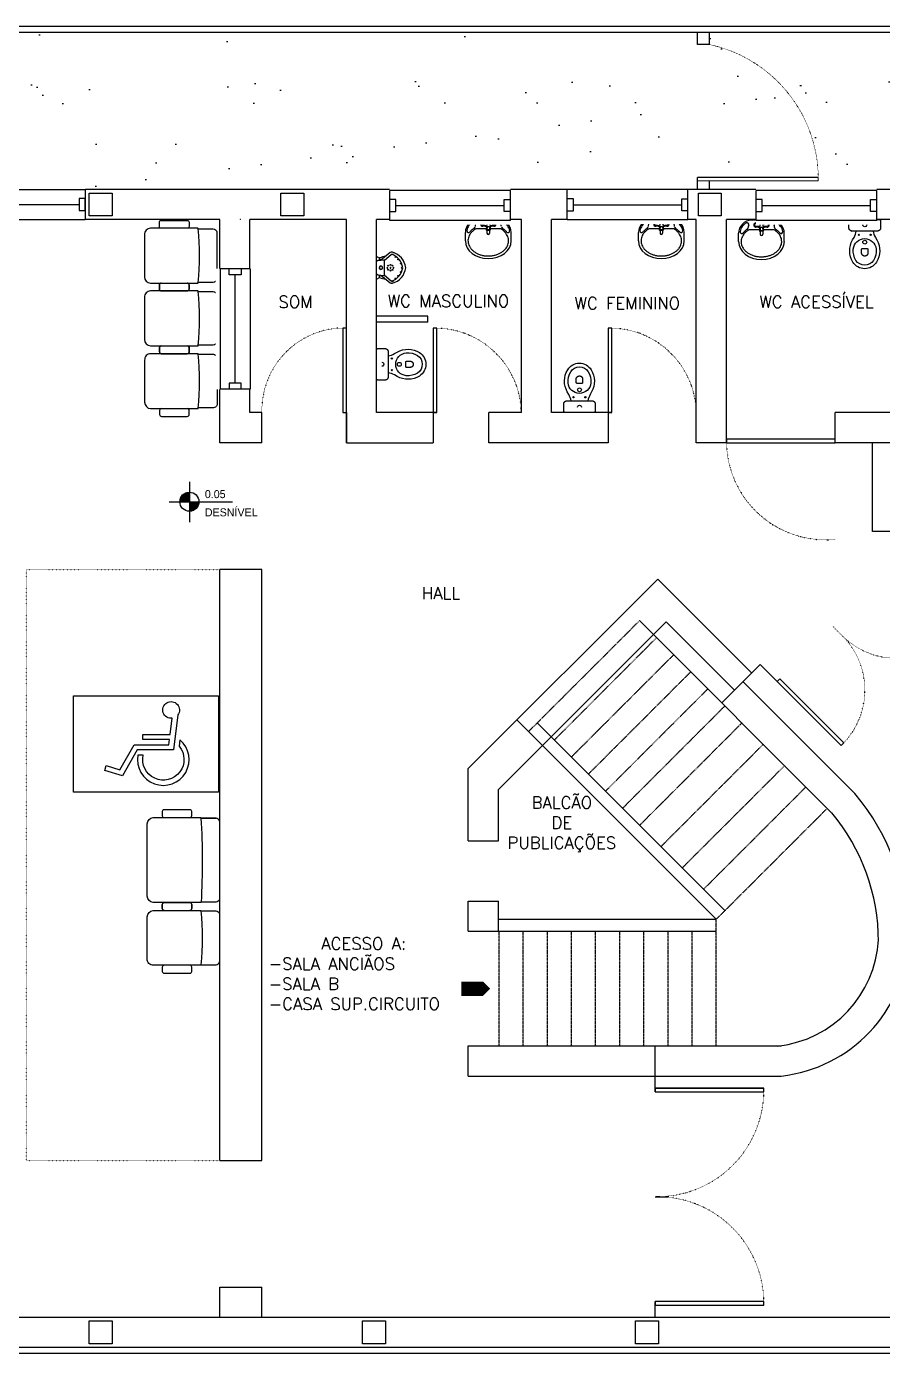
# Model space of a CAD drawing. Header units: millimetres. Extents: x -96513 to 442697, y -70111 to 173034.
# Drawn here: x -2527 to 4566, y -51239 to -40239 of the extents above; entities that cross this region are included whole.
import ezdxf

# ---------------------------------------------------------------- set-up
doc = ezdxf.new("R2010")
doc.units = ezdxf.units.MM
doc.set_wipeout_variables(frame=1)
for name, pattern in [('DUCT', [1, 0, -1]), ('EXPOSED', [11.90625, 6.35, -1.5875, 0.79375, -0.79375, 0.79375, -1.5875]), ('INVISIBLE', [1.27, 0, -1.27]), ('SDOT', [1.5875, 0, -1.5875])]:
    doc.linetypes.add(name, pattern=pattern)
for name, color, linetype in [('Com', 153, 'Continuous'), ('Door', 130, 'Continuous'), ('Glass', 130, 'Continuous'), ('Misc', 61, 'Continuous'), ('Number', 18, 'Continuous'), ('Raw', 60, 'Continuous'), ('Sound', 110, 'Continuous'), ('Stairs', 193, 'Continuous'), ('Surface', 112, 'Continuous'), ('Video', 110, 'Continuous'), ('Wall', 144, 'Continuous'), ('Wall-Base', 143, 'Continuous'), ('Wall-Head', 133, 'Continuous'), ('Wall-Head-Strc', 133, 'Continuous')]:
    doc.layers.add(name, color=color, linetype=linetype)
doc.layers.add('Gate', color=150, linetype='Continuous', lineweight=13)
doc.styles.add('GRAF', font='GRAF.SHX')
doc.styles.get("Standard").update_dxf_attribs({"font": 'ROMANS'})
doc.linetypes.add('DEMOLITION', pattern='A,0,-4.7625,-1e-13,[146,mecsline.shx,S=1.5875,R=-45,X=0,Y=0],-4.7625', length=9.525)

# ---------------------------------------------------------------- blocks, each defined once
blk = doc.blocks.new('A-SR2$0$vaga deficiente')
at = {"layer": 'Raw', "linetype": 'Continuous'}
for p, q in [((0, 0.8), (0, 0)), ((1.2, 0.8), (0, 0.8)), ((1.2, 0), (1.2, 0.8)), ((0, 0), (1.2, 0))]:
    blk.add_line(p, q, dxfattribs=at)
at = {"layer": 'Raw', "linetype": 'ByBlock'}
for points in [[(0.41, 0.393), (0.405, 0.436), (0.626, 0.436), (0.626, 0.478), (0.4, 0.478), (0.383, 0.613, 4.985505), (0.337, 0.64), (0.372, 0.351), (0.673, 0.351), (0.796, 0.135), (0.943, 0.18), (0.93, 0.22), (0.816, 0.185), (0.698, 0.393)], [(0.319, 0.435), (0.326, 0.382, 1.607748), (0.624, 0.308), (0.668, 0.308, -1.729757)]]:
    blk.add_lwpolyline(points, format="xyb", close=True, dxfattribs=at)
blk = doc.blocks.new('A.Equip-CadeiraObeso-Planta')
for points in [[(-108, 0), (108, 0, -0.414214), (122, -15), (122, -50, -0.414214), (108, -65), (-108, -65, -0.414214), (-122, -50), (-122, -15, -0.414214)], [(-108, -770), (108, -770, -0.414214), (122, -785), (122, -820, -0.414214), (108, -835), (-108, -835, -0.414214), (-122, -820), (-122, -785, -0.414214)]]:
    blk.add_lwpolyline(points, format="xyb", close=True)
at = {"color": 0}
for points in [[(-200, -765), (-324, -765, -0.289401), (-354, -740), (-354, -95, -0.290101), (-324, -70), (-200, -70)], [(196, -770, 0.389708), (246, -717), (246, -118, 0.389708), (196, -65), (-195, -65, 0.387855), (-199, -69, 0.02827), (-200, -766, 0.388862), (-196, -770), (196, -770)]]:
    blk.add_lwpolyline(points, format="xyb", dxfattribs=at)
blk.add_lwpolyline([(-199, -70), (-324, -70)], dxfattribs=at)
blk = doc.blocks.new('A.Equip-Stackable Chair-Plan..BRA')
for points in [[(461, 520, 0.414214), (476, 535), (476, 570, 0.414214), (461, 585), (246, 585, 0.414214), (231, 570), (231, 535, 0.414214), (246, 520)], [(461, 65, -0.414214), (476, 50), (476, 15, -0.414214), (461, 0), (246, 0, -0.414214), (231, 15), (231, 50, -0.414214), (246, 65)]]:
    blk.add_lwpolyline(points, format="xyb")
at = {"color": 0}
blk.add_lwpolyline([(155, 70), (30, 70, -0.289401), (0, 95), (0, 490, -0.290101), (30, 515), (155, 515)], format="xyb", dxfattribs=at)
blk.add_lwpolyline([(159, 65), (550, 65, 0.428571), (600, 118), (600, 467, 0.4), (550, 520), (159, 520, 0.387855), (155, 516, 0.046299), (155, 69, 0.385367)], format="xyb", close=True, dxfattribs=at)
blk = doc.blocks.new('*X164')
at = {"color": 0}
for p, q in [((23.7028, 46.08), (23.7622, 46.08)), ((23.7032, 46.085), (23.7622, 46.085)), ((23.704, 46.09), (23.7622, 46.09)), ((23.7053, 46.095), (23.7622, 46.095)), ((23.707, 46.1), (23.7622, 46.1)), ((23.7093, 46.105), (23.7622, 46.105)), ((23.7122, 46.11), (23.7622, 46.11)), ((23.7158, 46.115), (23.7622, 46.115)), ((23.7203, 46.12), (23.7622, 46.12)), ((23.726, 46.125), (23.7622, 46.125)), ((23.7337, 46.13), (23.7622, 46.13)), ((23.7459, 46.135), (23.7622, 46.135)), ((23.7622, 46.075), (23.8217, 46.075)), ((23.7622, 46.07), (23.8212, 46.07)), ((23.7622, 46.065), (23.8204, 46.065)), ((23.7622, 46.06), (23.819, 46.06)), ((23.7622, 46.055), (23.8172, 46.055)), ((23.7622, 46.05), (23.8149, 46.05)), ((23.7622, 46.045), (23.8119, 46.045)), ((23.7622, 46.04), (23.8082, 46.04)), ((23.7622, 46.035), (23.8036, 46.035)), ((23.7622, 46.03), (23.7977, 46.03)), ((23.7622, 46.025), (23.7897, 46.025)), ((23.7622, 46.02), (23.7765, 46.02))]:
    blk.add_line(p, q, dxfattribs=at)
blk = doc.blocks.new('G.SymPart-Wipeout')
at = {"color": 19, "linetype": 'Continuous'}
blk.add_wipeout([(0, 0), (1, 0), (1, 1), (0, 1)], dxfattribs=at)
blk = doc.blocks.new('*U51')
at = {"color": 0, "linetype": 'ByBlock', "lineweight": -2, "xscale": 2000, "yscale": 350.0000000018622}
blk.add_blockref('G.SymPart-Wipeout', (-1000, -175), dxfattribs=at)
at = {"color": 0, "linetype": 'ByBlock', "lineweight": -2, "flags": 128}
for points in [[(-1000, -50), (-1000, 50), (-950, 50), (-950, -50)], [(950, -50), (950, 50), (1000, 50), (1000, -50)]]:
    blk.add_lwpolyline(points, close=True, dxfattribs=at)
blk.add_lwpolyline([(-950, 0), (950, 0)], dxfattribs=at)
at = {"layer": 'Glass', "flags": 128}
for points in [[(-1000, 125), (-1000, 125), (1000, 125), (1000, 125)], [(-1000, -125), (-1000, -125), (1000, -125), (1000, -125)]]:
    blk.add_lwpolyline(points, dxfattribs=at)
at = {"layer": 'Wall'}
for p, q in [((-1000, -125), (-1000, 125)), ((1000, -125), (1000, 125))]:
    blk.add_line(p, q, dxfattribs=at)
at = {"layer": 'Wall-Head-Strc'}
for p, q in [((-1000, 125), (1000, 125)), ((-1000, -125), (1000, -125))]:
    blk.add_line(p, q, dxfattribs=at)
blk = doc.blocks.new('*U165')
at = {"xscale": -1, "rotation": 180}
blk.add_blockref('*U51', (0, 0), dxfattribs=at)
blk = doc.blocks.new('*U166')
at = {"color": 0, "linetype": 'ByBlock', "lineweight": -2, "transparency": 16777216}
for p in [(0, 0), (4000, 0), (8000, 0), (12000, 0)]:
    blk.add_blockref('*U165', p, dxfattribs=at)
blk = doc.blocks.new('*U18')
at = {"color": 18}
blk.add_wipeout([(-500, -160), (500, -160), (500, 160), (-500, 160)], dxfattribs=at).dxf.layer = 'Number'
at = {"color": 0, "linetype": 'ByBlock', "lineweight": -2}
blk.add_line((450, 0), (-450, 0), dxfattribs=at)
for points in [[(-500, -50), (-450, -50), (-450, 50), (-500, 50)], [(500, -50), (450, -50), (450, 50), (500, 50)]]:
    blk.add_lwpolyline(points, dxfattribs=at)
at = {"layer": 'Glass'}
for points in [[(-500, 125), (-500, 125), (500, 125), (500, 125)], [(-500, -125), (-500, -125), (500, -125), (500, -125)]]:
    blk.add_lwpolyline(points, dxfattribs=at)
at = {"layer": 'Wall-Base'}
for p, q in [((-500, -125), (-500, 125)), ((500, -125), (500, 125))]:
    blk.add_line(p, q, dxfattribs=at)
at = {"layer": 'Wall-Head'}
for p, q in [((-500, 125), (500, 125)), ((-500, -125), (500, -125))]:
    blk.add_line(p, q, dxfattribs=at)

msp = doc.modelspace()

# ---------------------------------------------------------------- hatches: boundary and pattern name
at = {"layer": 'Wall-Head', "true_color": 0xfeeab9}
h = msp.add_hatch(dxfattribs=at)
h.set_pattern_fill('AR-SAND', color=254, scale=20)
h.set_pattern_definition([(37.5, (4038.9, 0), (-32.001, 978.826), [0, -772.16, 0, -863.6, 0, -825.5]), (7.5, (4038.9, 0), (899.047, 1433.65), [0, -416.56, 0, -695.96, 0, -266.7]), (327.5, (3414.06, 0), (1581.985, 2.874), [0, -254, 0, -914.4, 0, -1193.8]), (317.5, (3414, 0), (1527.113, 445.86), [0, -127, 0, -599.44, 0, -685.8])])
h.paths.add_polyline_path([(6483, -40289), (-19967, -40289), (-19967, -41589), (5033, -41589), (5033, -42311), (7283, -43884), (7283, -41909), (7333, -41909), (7333, -41139), (7283, -41139), (7283, -41089), (6483, -41089)])
h.paths.add_polyline_path([(-19967, -40289), (-22566, -40289), (-21066, -51189), (-19967, -51189)])

# ---------------------------------------------------------------- linework, layer by layer
for p, q in [((-1178, -44012), (-1178, -44347)), ((-1345, -44178), (-820, -44178))]:
    msp.add_line(p, q)
msp.add_lwpolyline([(1075, -48215, 119, 119, 0), (1195, -48215, 239, 0, 0), (1314, -48215, 0, 0, 0)], format="xyseb")
msp.add_circle((-1178, -44178), 79)
at = {"layer": 'Com', "linetype": 'SDOT'}
for p, q in [((-2527, -49639), (-2527, -44739)), ((-2527, -44739), (-927, -44739)), ((-2527, -49639), (-927, -49639))]:
    msp.add_line(p, q, dxfattribs=at)
at = {"layer": 'Door'}
for p, q in [((123, -43439), (123, -43689)), ((843, -43439), (843, -43689)), ((2293, -43439), (2293, -43689)), ((3714, -45647), (3693, -45668)), ((4245, -46177), (3714, -45647)), ((4223, -46198), (3693, -45668)), ((4245, -46177), (4223, -46198)), ((2683, -49069), (2683, -48939)), ((2683, -49039), (3583, -49039)), ((2683, -50939), (2683, -50809)), ((2683, -50939), (2683, -50809))]:
    msp.add_line(p, q, dxfattribs=at)
at = {"layer": 'Door', "linetype": 'INVISIBLE'}
msp.add_line((4223, -45279), (4153, -45208), dxfattribs=at)
at = {"layer": 'Door', "linetype": 'DEMOLITION'}
msp.add_line((2683, -49939), (2783, -49939), dxfattribs=at)
at = {"layer": 'Door'}
for points in [[(123, -42739), (93, -42739), (93, -43439), (123, -43439)], [(873, -42739), (843, -42739), (843, -43439), (873, -43439)], [(2323, -42739), (2293, -42739), (2293, -43439), (2323, -43439)], [(2683, -49069), (3583, -49069), (3583, -49039), (2683, -49039)], [(2683, -50839), (3583, -50839), (3583, -50809), (2683, -50809)]]:
    msp.add_lwpolyline(points, close=True, dxfattribs=at)
msp.add_lwpolyline([(4173, -43659), (3273, -43659), (3273, -43689), (4173, -43689)], dxfattribs=at)
at = {"layer": 'Door', "linetype": 'DUCT'}
for centre, radius, start, end in [((858, -43454), 715, 1.2018, 91.2018), ((2308, -43454), 715, 1.2018, 91.2018), ((4092, -43674), 819, 178.9506, 275.6835), ((2698, -49054), 885, 269.029, 0.971), ((2698, -50824), 885, 359.029, 90.971)]:
    msp.add_arc(centre, radius, start, end, dxfattribs=at)
at = {"layer": 'Door', "linetype": 'INVISIBLE'}
for centre, start, end in [((3785, -45739), 313.6468, 46.3532), ((4683, -44841), 223.6468, 316.3532)]:
    msp.add_arc(centre, 635, start, end, dxfattribs=at)
at = {"layer": 'Misc'}
for p, q in [((1381, -41838), (1217, -41838)), ((1345, -41859), (1253, -41859)), ((1287, -41873), (1253, -41865)), ((1267, -41889), (1253, -41889)), ((1267, -41895), (1253, -41895)), ((1284, -41903), (1282, -41922)), ((1287, -41873), (1284, -41903)), ((1290, -41901), (1288, -41920)), ((1305, -41898), (1293, -41898)), ((1304, -41867), (1294, -41867)), ((1308, -41901), (1310, -41920)), ((1311, -41873), (1345, -41865)), ((1311, -41873), (1314, -41903)), ((1314, -41903), (1316, -41922)), ((1345, -41889), (1332, -41889)), ((1345, -41895), (1332, -41895)), ((2815, -41838), (2652, -41838)), ((2779, -41859), (2687, -41859)), ((2721, -41873), (2687, -41865)), ((2701, -41889), (2687, -41889)), ((2701, -41895), (2687, -41895)), ((2718, -41903), (2716, -41922)), ((2721, -41873), (2718, -41903)), ((2724, -41901), (2722, -41920)), ((2738, -41867), (2728, -41867)), ((2739, -41898), (2728, -41898)), ((2743, -41901), (2745, -41920)), ((2746, -41873), (2779, -41865)), ((2746, -41873), (2749, -41903)), ((2749, -41903), (2751, -41922)), ((2779, -41889), (2766, -41889)), ((2779, -41895), (2766, -41895)), ((3644, -41845), (3481, -41845)), ((3609, -41866), (3517, -41866)), ((3550, -41880), (3517, -41871)), ((3530, -41896), (3517, -41896)), ((3530, -41902), (3517, -41902)), ((3547, -41910), (3546, -41929)), ((3550, -41880), (3547, -41910)), ((3553, -41908), (3552, -41927)), ((3569, -41905), (3557, -41905)), ((3568, -41873), (3558, -41873)), ((3572, -41908), (3574, -41927)), ((3575, -41880), (3609, -41871)), ((3575, -41880), (3578, -41910)), ((3578, -41910), (3580, -41929)), ((3609, -41896), (3595, -41896)), ((3609, -41902), (3595, -41902)), ((1109, -42015), (1109, -41946)), ((1283, -41916), (1195, -41916)), ((1288, -41930), (1288, -41953)), ((1309, -41930), (1289, -41930)), ((1307, -41924), (1291, -41924)), ((1310, -41930), (1310, -41953)), ((1403, -41916), (1316, -41916)), ((1489, -42015), (1489, -41946)), ((2544, -42015), (2544, -41946)), ((2717, -41916), (2630, -41916)), ((2743, -41930), (2723, -41930)), ((2723, -41930), (2723, -41953)), ((2741, -41924), (2726, -41924)), ((2744, -41930), (2744, -41953)), ((2837, -41916), (2750, -41916)), ((2923, -42015), (2923, -41946)), ((3373, -42022), (3373, -41953)), ((3546, -41923), (3459, -41923)), ((3552, -41936), (3552, -41960)), ((3573, -41936), (3553, -41936)), ((3570, -41931), (3555, -41931)), ((3574, -41936), (3574, -41960)), ((3666, -41923), (3579, -41923)), ((3752, -42022), (3752, -41953)), ((426, -42313), (385, -42298)), ((398, -42318), (398, -42303))]:
    msp.add_line(p, q, dxfattribs=at)
at = {"layer": 'Misc', "linetype": 'ByBlock'}
for points in [[(4491, -42177, -0.556938), (4346, -42177, -0.16252), (4324, -42084, -0.918749), (4513, -42084, -0.162597)], [(495, -42990, -1), (505, -42990, -1)], [(712, -42966, -0.556938), (712, -43111, -0.16252), (619, -43133, -0.918749), (619, -42944, -0.162597)], [(495, -43088, -1), (505, -43088, -1)], [(1982, -43100, -0.556938), (2127, -43100, -0.16252), (2149, -43193, -0.918749), (1960, -43193, -0.162597)], [(2005, -43317, -1), (2005, -43307, -1)], [(2104, -43317, -1), (2104, -43307, -1)]]:
    msp.add_lwpolyline(points, format="xyb", close=True, dxfattribs=at)
at = {"layer": 'Misc'}
for points in [[(394, -42299, -0.158982), (423, -42311), (486, -42363, 0.248955), (504, -42367, 0.298401), (616, -42238, 0.298401), (504, -42109, 0.248955), (486, -42113), (423, -42165, -0.158982), (394, -42177)], [(440, -42175), (494, -42129, -0.271607), (513, -42126)], [(498, -42349, 0.285998), (590, -42238, 0.285998), (498, -42127)], [(373, -42149, -0.569808), (378, -42147), (398, -42158), (398, -42173)], [(426, -42164), (385, -42178), (434, -42174, -0.434892), (437, -42178), (437, -42299)], [(373, -42290, 0.240362), (385, -42298), (434, -42302, 0.434892), (437, -42299)], [(373, -42327, 0.569808), (378, -42330), (398, -42318, 0.099322), (449, -42333)], [(440, -42301), (494, -42347, 0.271607), (513, -42350)]]:
    msp.add_lwpolyline(points, format="xyb", dxfattribs=at)
for points in [[(424, -42238, 1), (394, -42238, 1)], [(422, -42238, 1), (397, -42238, 1)], [(466, -42238, 1), (459, -42238, 1)], [(492, -42238, 1), (485, -42238, 1)], [(517, -42238, 1), (510, -42238, 1)], [(585, -42238, 0.969352), (578, -42238, 0.969352)]]:
    msp.add_lwpolyline(points, format="xyb", close=True, dxfattribs=at)
at = {"layer": 'Misc', "linetype": 'ByBlock'}
for points in [[(469, -42969, 0.085932), (522, -42950), (544, -42938, -0.274475), (728, -42941, -0.556726), (728, -43136, -0.27067), (544, -43140), (522, -43127, 0.085941), (469, -43108)], [(417, -43022, -1.01942), (417, -43055)], [(1985, -43342, 0.085932), (1966, -43290), (1954, -43268, -0.274475), (1957, -43084, -0.556726), (2152, -43084, -0.27067), (2155, -43268), (2143, -43290, 0.085941), (2124, -43342)], [(2038, -43395, -1.01942), (2071, -43395)]]:
    msp.add_lwpolyline(points, format="xyb", dxfattribs=at)
for centre in [(4419, -42026), (562, -43039), (2055, -43250)]:
    msp.add_circle(centre, 16, dxfattribs=at)
at = {"layer": 'Misc'}
for centre in [(470, -42221), (488, -42214), (506, -42221), (529, -42149), (552, -42170), (573, -42203), (470, -42255), (488, -42262), (506, -42255), (529, -42327), (552, -42306), (573, -42274)]:
    msp.add_circle(centre, 3.54, dxfattribs=at)
for centre, radius, start, end in [((1217, -41946), 108, 90, 180), ((1217, -41946), 96.8, 116.5582, 170.9345), ((1181, -41873), 14.4, 338.0055, 116.5582), ((1172, -41897), 18, 303.6443, 356.9257), ((1251, -41901), 61.4, 158.0055, 176.9257), ((1253, -41877), 18, 90, 270), ((1253, -41877), 12.2, 90, 270), ((1267, -41916), 27.4, 49.2656, 90), ((1267, -41916), 21.6, 37.7036, 90), ((1294, -41874), 7.2, 90, 174.1982), ((1293, -41902), 3.6, 90, 174.1982), ((1304, -41874), 7.2, 5.8018, 90), ((1305, -41902), 3.6, 5.8018, 90), ((1332, -41916), 27.4, 90, 130.7344), ((1332, -41916), 21.6, 90, 142.2964), ((1345, -41877), 18, 270, 90), ((1345, -41877), 12.2, 270, 90), ((1381, -41946), 108, 0, 90), ((1418, -41873), 14.4, 63.4418, 201.9945), ((1347, -41901), 61.4, 3.0743, 21.9945), ((1427, -41897), 18, 183.0743, 236.3557), ((1381, -41946), 96.8, 9.0655, 63.4418), ((2652, -41946), 108, 90, 180), ((2652, -41946), 96.8, 116.5582, 170.9345), ((2615, -41873), 14.4, 338.0055, 116.5582), ((2606, -41897), 18, 303.6443, 356.9257), ((2685, -41901), 61.4, 158.0055, 176.9257), ((2687, -41877), 18, 90, 270), ((2687, -41877), 12.2, 90, 270), ((2701, -41916), 27.4, 49.2656, 90), ((2701, -41916), 21.6, 37.7036, 90), ((2728, -41874), 7.2, 90, 174.1982), ((2728, -41902), 3.6, 90, 174.1982), ((2738, -41874), 7.2, 5.8018, 90), ((2739, -41902), 3.6, 5.8018, 90), ((2766, -41916), 27.4, 90, 130.7344), ((2766, -41916), 21.6, 90, 142.2964), ((2779, -41877), 18, 270, 90), ((2779, -41877), 12.2, 270, 90), ((2815, -41946), 108, 0, 90), ((2852, -41873), 14.4, 63.4418, 201.9945), ((2782, -41901), 61.4, 3.0743, 21.9945), ((2861, -41897), 18, 183.0743, 236.3557), ((2815, -41946), 96.8, 9.0655, 63.4418), ((3481, -41953), 108, 90, 180), ((3481, -41953), 96.8, 116.5582, 170.9345), ((3444, -41879), 14.4, 338.0055, 116.5582), ((3435, -41903), 18, 303.6443, 356.9257), ((3514, -41908), 61.4, 158.0055, 176.9257), ((3517, -41884), 18, 90, 270), ((3517, -41884), 12.2, 90, 270), ((3530, -41923), 27.4, 49.2656, 90), ((3530, -41923), 21.6, 37.7036, 90), ((3558, -41881), 7.2, 90, 174.1982), ((3557, -41909), 3.6, 90, 174.1982), ((3568, -41881), 7.2, 5.8018, 90), ((3569, -41909), 3.6, 5.8018, 90), ((3595, -41923), 27.4, 90, 130.7344), ((3595, -41923), 21.6, 90, 142.2964), ((3609, -41884), 18, 270, 90), ((3609, -41884), 12.2, 270, 90), ((3644, -41953), 108, 0, 90), ((3681, -41879), 14.4, 63.4418, 201.9945), ((3611, -41908), 61.4, 3.0743, 21.9945), ((3690, -41903), 18, 183.0743, 236.3557), ((3644, -41953), 96.8, 9.0655, 63.4418), ((1136, -41933), 14.4, 170.9345, 320.6698), ((1289, -41922), 7.2, 174.1982, 270), ((1267, -41916), 21.6, 0, 2.908), ((1291, -41920), 3.6, 174.1982, 270), ((1299, -41953), 10.8, 180, 0), ((1307, -41920), 3.6, 270, 5.8018), ((1309, -41922), 7.2, 270, 5.8018), ((1332, -41916), 21.6, 177.092, 180), ((1462, -41933), 14.4, 219.3302, 9.0655), ((2570, -41933), 14.4, 170.9345, 320.6698), ((2723, -41922), 7.2, 174.1982, 270), ((2726, -41920), 3.6, 174.1982, 270), ((2701, -41916), 21.6, 0, 2.908), ((2733, -41953), 10.8, 180, 0), ((2741, -41920), 3.6, 270, 5.8018), ((2743, -41922), 7.2, 270, 5.8018), ((2766, -41916), 21.6, 177.092, 180), ((2896, -41933), 14.4, 219.3302, 9.0655), ((3400, -41940), 14.4, 170.9345, 320.6698), ((3553, -41929), 7.2, 174.1982, 270), ((3530, -41923), 21.6, 0, 2.908), ((3555, -41927), 3.6, 174.1982, 270), ((3563, -41960), 10.8, 180, 0), ((3570, -41927), 3.6, 270, 5.8018), ((3573, -41929), 7.2, 270, 5.8018), ((3595, -41923), 21.6, 177.092, 180), ((3726, -41940), 14.4, 219.3302, 9.0655), ((387, -42193), 15.6, 100.4183, 154.4796), ((459, -42278), 135, 94.1447, 116.8333), ((447, -42182), 9.39, 136.6761, 180.6419), ((447, -42294), 9.39, 179.3581, 223.3239)]:
    msp.add_arc(centre, radius, start, end, dxfattribs=at)
for centre in [(1299, -42015), (2733, -42015), (3563, -42022)]:
    msp.add_ellipse(centre, major_axis=(190, 0), ratio=0.777778, start_param=3.141593, end_param=6.283185, dxfattribs=at)
for points, knots in [([(1195, -41916), (1193, -41918), (1190, -41919), (1181, -41926), (1174, -41931), (1162, -41942), (1157, -41947), (1148, -41959), (1144, -41966), (1138, -41978), (1136, -41985), (1132, -41998), (1131, -42004), (1131, -42018), (1131, -42024), (1134, -42038), (1135, -42044), (1140, -42057), (1144, -42063), (1152, -42076), (1156, -42082), (1167, -42093), (1173, -42098), (1186, -42108), (1193, -42113), (1208, -42121), (1217, -42125), (1234, -42131), (1243, -42134), (1261, -42138), (1270, -42139), (1289, -42141), (1299, -42141), (1318, -42140), (1327, -42139), (1346, -42136), (1355, -42134), (1373, -42129), (1381, -42125), (1397, -42118), (1404, -42113), (1418, -42104), (1425, -42099), (1436, -42088), (1442, -42082), (1451, -42070), (1454, -42064), (1460, -42051), (1463, -42045), (1466, -42032), (1467, -42025), (1467, -42017), (1467, -42016), (1467, -42015), (1467, -42010), (1467, -42005), (1465, -41993), (1463, -41987), (1458, -41974), (1455, -41968), (1447, -41955), (1443, -41949), (1432, -41938), (1426, -41932), (1414, -41923), (1409, -41920), (1403, -41916)], [2.220046, 2.220046, 2.220046, 2.220046, 2.28013, 2.28013, 2.445798, 2.445798, 2.611466, 2.611466, 2.777135, 2.777135, 2.942803, 2.942803, 3.108471, 3.108471, 3.274139, 3.274139, 3.439808, 3.439808, 3.605476, 3.605476, 3.771144, 3.771144, 3.936813, 3.936813, 4.102481, 4.102481, 4.268149, 4.268149, 4.433818, 4.433818, 4.599486, 4.599486, 4.765154, 4.765154, 4.930822, 4.930822, 5.096491, 5.096491, 5.262159, 5.262159, 5.427827, 5.427827, 5.593496, 5.593496, 5.759164, 5.759164, 5.924832, 5.924832, 6.090501, 6.090501, 6.256169, 6.256169, 6.283185, 6.283185, 6.283185, 6.409627, 6.409627, 6.575295, 6.575295, 6.740964, 6.740964, 6.906632, 6.906632, 7.0723, 7.0723, 7.20473, 7.20473, 7.20473, 7.20473]), ([(1182, -41912), (1180, -41913), (1178, -41914), (1172, -41918), (1168, -41921), (1160, -41928), (1156, -41932), (1151, -41938), (1149, -41940), (1147, -41942)], [2.2785844, 2.2785844, 2.2785844, 2.2785844, 2.3167181, 2.3167181, 2.4133898, 2.4133898, 2.51896, 2.51896, 2.5742435, 2.5742435, 2.5742435, 2.5742435]), ([(1417, -41912), (1418, -41913), (1420, -41914), (1426, -41918), (1430, -41921), (1438, -41928), (1442, -41932), (1448, -41938), (1449, -41940), (1451, -41942)], [2.2785844, 2.2785844, 2.2785844, 2.2785844, 2.3167181, 2.3167181, 2.4133898, 2.4133898, 2.51896, 2.51896, 2.5742435, 2.5742435, 2.5742435, 2.5742435]), ([(2630, -41916), (2627, -41918), (2624, -41919), (2615, -41926), (2608, -41931), (2597, -41942), (2591, -41947), (2582, -41959), (2579, -41966), (2572, -41978), (2570, -41985), (2567, -41998), (2566, -42004), (2565, -42018), (2565, -42024), (2568, -42038), (2570, -42044), (2575, -42057), (2578, -42063), (2586, -42076), (2590, -42082), (2601, -42093), (2607, -42098), (2620, -42108), (2627, -42113), (2643, -42121), (2651, -42125), (2668, -42131), (2677, -42134), (2695, -42138), (2704, -42139), (2723, -42141), (2733, -42141), (2752, -42140), (2762, -42139), (2780, -42136), (2789, -42134), (2807, -42129), (2815, -42125), (2831, -42118), (2839, -42113), (2853, -42104), (2859, -42099), (2871, -42088), (2876, -42082), (2885, -42070), (2889, -42064), (2895, -42051), (2897, -42045), (2900, -42032), (2901, -42025), (2901, -42017), (2901, -42016), (2901, -42015), (2901, -42010), (2901, -42005), (2899, -41993), (2897, -41987), (2892, -41974), (2889, -41968), (2881, -41955), (2877, -41949), (2866, -41938), (2860, -41932), (2849, -41923), (2843, -41920), (2837, -41916)], [2.220046, 2.220046, 2.220046, 2.220046, 2.28013, 2.28013, 2.445798, 2.445798, 2.611466, 2.611466, 2.777135, 2.777135, 2.942803, 2.942803, 3.108471, 3.108471, 3.274139, 3.274139, 3.439808, 3.439808, 3.605476, 3.605476, 3.771144, 3.771144, 3.936813, 3.936813, 4.102481, 4.102481, 4.268149, 4.268149, 4.433818, 4.433818, 4.599486, 4.599486, 4.765154, 4.765154, 4.930822, 4.930822, 5.096491, 5.096491, 5.262159, 5.262159, 5.427827, 5.427827, 5.593496, 5.593496, 5.759164, 5.759164, 5.924832, 5.924832, 6.090501, 6.090501, 6.256169, 6.256169, 6.283185, 6.283185, 6.283185, 6.409627, 6.409627, 6.575295, 6.575295, 6.740964, 6.740964, 6.906632, 6.906632, 7.0723, 7.0723, 7.20473, 7.20473, 7.20473, 7.20473]), ([(2616, -41912), (2614, -41913), (2612, -41914), (2606, -41918), (2602, -41921), (2594, -41928), (2591, -41932), (2585, -41938), (2583, -41940), (2581, -41942)], [2.2785844, 2.2785844, 2.2785844, 2.2785844, 2.3167181, 2.3167181, 2.4133898, 2.4133898, 2.51896, 2.51896, 2.5742435, 2.5742435, 2.5742435, 2.5742435]), ([(2851, -41912), (2853, -41913), (2854, -41914), (2860, -41918), (2864, -41921), (2872, -41928), (2876, -41932), (2882, -41938), (2884, -41940), (2885, -41942)], [2.2785844, 2.2785844, 2.2785844, 2.2785844, 2.3167181, 2.3167181, 2.4133898, 2.4133898, 2.51896, 2.51896, 2.5742435, 2.5742435, 2.5742435, 2.5742435]), ([(3459, -41923), (3456, -41925), (3454, -41926), (3444, -41933), (3438, -41938), (3426, -41949), (3421, -41954), (3412, -41966), (3408, -41972), (3402, -41985), (3399, -41992), (3396, -42005), (3395, -42011), (3394, -42025), (3395, -42031), (3397, -42044), (3399, -42051), (3404, -42064), (3407, -42070), (3415, -42082), (3420, -42088), (3430, -42100), (3436, -42105), (3450, -42115), (3457, -42120), (3472, -42128), (3480, -42132), (3497, -42138), (3506, -42141), (3524, -42145), (3534, -42146), (3553, -42148), (3562, -42148), (3581, -42147), (3591, -42146), (3609, -42143), (3619, -42141), (3636, -42135), (3645, -42132), (3661, -42124), (3668, -42120), (3682, -42111), (3689, -42105), (3700, -42095), (3705, -42089), (3714, -42077), (3718, -42071), (3724, -42058), (3726, -42051), (3730, -42038), (3731, -42032), (3731, -42024), (3731, -42023), (3731, -42022), (3731, -42017), (3730, -42012), (3729, -42000), (3727, -41994), (3722, -41981), (3719, -41974), (3711, -41962), (3706, -41956), (3696, -41945), (3690, -41939), (3678, -41930), (3672, -41926), (3666, -41923)], [2.220046, 2.220046, 2.220046, 2.220046, 2.28013, 2.28013, 2.445798, 2.445798, 2.611466, 2.611466, 2.777135, 2.777135, 2.942803, 2.942803, 3.108471, 3.108471, 3.274139, 3.274139, 3.439808, 3.439808, 3.605476, 3.605476, 3.771144, 3.771144, 3.936813, 3.936813, 4.102481, 4.102481, 4.268149, 4.268149, 4.433818, 4.433818, 4.599486, 4.599486, 4.765154, 4.765154, 4.930822, 4.930822, 5.096491, 5.096491, 5.262159, 5.262159, 5.427827, 5.427827, 5.593496, 5.593496, 5.759164, 5.759164, 5.924832, 5.924832, 6.090501, 6.090501, 6.256169, 6.256169, 6.283185, 6.283185, 6.283185, 6.409627, 6.409627, 6.575295, 6.575295, 6.740964, 6.740964, 6.906632, 6.906632, 7.0723, 7.0723, 7.20473, 7.20473, 7.20473, 7.20473]), ([(3445, -41918), (3443, -41920), (3442, -41921), (3436, -41925), (3432, -41928), (3424, -41935), (3420, -41939), (3414, -41945), (3413, -41947), (3411, -41949)], [2.2785844, 2.2785844, 2.2785844, 2.2785844, 2.3167181, 2.3167181, 2.4133898, 2.4133898, 2.51896, 2.51896, 2.5742435, 2.5742435, 2.5742435, 2.5742435]), ([(3680, -41918), (3682, -41920), (3684, -41921), (3690, -41925), (3694, -41928), (3702, -41935), (3706, -41939), (3711, -41945), (3713, -41947), (3715, -41949)], [2.2785844, 2.2785844, 2.2785844, 2.2785844, 2.3167181, 2.3167181, 2.4133898, 2.4133898, 2.51896, 2.51896, 2.5742435, 2.5742435, 2.5742435, 2.5742435])]:
    msp.add_open_spline(points, degree=3, knots=knots, dxfattribs=at)
at = {"layer": 'Misc', "linetype": 'ByBlock'}
for points, weights, knots in [([(4393, -42086), (4393, -42096), (4393, -42106), (4393, -42115), (4393, -42131), (4404, -42142), (4419, -42142), (4434, -42142), (4445, -42131), (4445, -42115), (4445, -42106), (4445, -42096), (4445, -42086), (4445, -42082), (4442, -42079), (4439, -42079), (4425, -42079), (4412, -42079), (4399, -42079), (4395, -42079), (4393, -42082), (4393, -42086), (4393, -42086), (4393, -42086), (4393, -42086)], [1, 1, 1, 1, 0.804737854124, 0.804737854124, 1, 0.804737854124, 0.804737854124, 1, 1, 1, 1, 0.804748763703, 0.804748763703, 1, 1, 1, 1, 0.804748764288, 0.804748764288, 1, 1, 1, 1], [0, 0, 0, 0, 1, 1, 1, 2.570796, 2.570796, 2.570796, 4.141593, 4.141593, 4.141593, 5.141593, 5.141593, 5.141593, 6.712343, 6.712343, 6.712343, 7.712343, 7.712343, 7.712343, 9.283093, 9.283093, 9.283093, 9.283096, 9.283096, 9.283096, 9.283096]), ([(386, -42908), (379, -42908), (373, -42913), (373, -42921), (373, -42999), (373, -43078), (373, -43157), (373, -43164), (379, -43170), (386, -43170), (405, -43170), (424, -43170), (443, -43170), (459, -43170), (469, -43159), (469, -43144), (469, -43074), (469, -43004), (469, -42934), (469, -42919), (459, -42908), (443, -42908), (424, -42908), (405, -42908), (386, -42908), (386, -42908), (386, -42908), (386, -42908)], [1, 0.804748764772, 0.804748764772, 1, 1, 1, 1, 0.804748764494, 0.804748764494, 1, 1, 1, 1, 0.804748765389, 0.804748765389, 1, 1, 1, 1, 0.804748764978, 0.804748764978, 1, 1, 1, 1, 1, 1, 1], [0, 0, 0, 0, 1.57075, 1.57075, 1.57075, 2.57075, 2.57075, 2.57075, 4.1415, 4.1415, 4.1415, 5.1415, 5.1415, 5.1415, 6.71225, 6.71225, 6.71225, 7.71225, 7.71225, 7.71225, 9.283, 9.283, 9.283, 10.283, 10.283, 10.283, 10.283001, 10.283001, 10.283001, 10.283001]), ([(621, -43065), (631, -43065), (641, -43065), (651, -43065), (666, -43065), (677, -43054), (677, -43039), (677, -43023), (666, -43013), (651, -43013), (641, -43013), (631, -43013), (621, -43013), (618, -43013), (615, -43015), (615, -43019), (615, -43032), (615, -43045), (615, -43058), (615, -43062), (618, -43065), (621, -43065), (621, -43065), (621, -43065), (621, -43065)], [1, 1, 1, 1, 0.804737854124, 0.804737854124, 1, 0.804737854124, 0.804737854124, 1, 1, 1, 1, 0.804748763703, 0.804748763703, 1, 1, 1, 1, 0.804748764288, 0.804748764288, 1, 1, 1, 1], [0, 0, 0, 0, 1, 1, 1, 2.570796, 2.570796, 2.570796, 4.141593, 4.141593, 4.141593, 5.141593, 5.141593, 5.141593, 6.712343, 6.712343, 6.712343, 7.712343, 7.712343, 7.712343, 9.283093, 9.283093, 9.283093, 9.283096, 9.283096, 9.283096, 9.283096]), ([(2081, -43190), (2081, -43181), (2081, -43171), (2081, -43161), (2081, -43146), (2070, -43135), (2055, -43135), (2039, -43135), (2028, -43146), (2028, -43161), (2028, -43171), (2028, -43181), (2028, -43190), (2028, -43194), (2031, -43197), (2035, -43197), (2048, -43197), (2061, -43197), (2074, -43197), (2078, -43197), (2081, -43194), (2081, -43190), (2081, -43190), (2081, -43190), (2081, -43190)], [1, 1, 1, 1, 0.804737854124, 0.804737854124, 1, 0.804737854124, 0.804737854124, 1, 1, 1, 1, 0.804748763703, 0.804748763703, 1, 1, 1, 1, 0.804748764288, 0.804748764288, 1, 1, 1, 1], [0, 0, 0, 0, 1, 1, 1, 2.570796, 2.570796, 2.570796, 4.141593, 4.141593, 4.141593, 5.141593, 5.141593, 5.141593, 6.712343, 6.712343, 6.712343, 7.712343, 7.712343, 7.712343, 9.283093, 9.283093, 9.283093, 9.283096, 9.283096, 9.283096, 9.283096]), ([(1924, -43426), (1924, -43433), (1929, -43439), (1937, -43439), (2015, -43439), (2094, -43439), (2172, -43439), (2180, -43439), (2186, -43433), (2186, -43426), (2186, -43407), (2186, -43388), (2186, -43369), (2186, -43353), (2175, -43342), (2159, -43342), (2089, -43342), (2020, -43342), (1950, -43342), (1934, -43342), (1924, -43353), (1924, -43369), (1924, -43388), (1924, -43407), (1924, -43426), (1924, -43426), (1924, -43426), (1924, -43426)], [1, 0.804748764772, 0.804748764772, 1, 1, 1, 1, 0.804748764494, 0.804748764494, 1, 1, 1, 1, 0.804748765389, 0.804748765389, 1, 1, 1, 1, 0.804748764978, 0.804748764978, 1, 1, 1, 1, 1, 1, 1], [0, 0, 0, 0, 1.57075, 1.57075, 1.57075, 2.57075, 2.57075, 2.57075, 4.1415, 4.1415, 4.1415, 5.1415, 5.1415, 5.1415, 6.71225, 6.71225, 6.71225, 7.71225, 7.71225, 7.71225, 9.283, 9.283, 9.283, 10.283, 10.283, 10.283, 10.283001, 10.283001, 10.283001, 10.283001])]:
    msp.add_rational_spline(points, weights, degree=3, knots=knots, dxfattribs=at)
at = {"layer": 'Sound', "linetype": 'Continuous', "lineweight": 0, "ltscale": 2.5}
msp.add_point((-756, -41836), dxfattribs=at)
at = {"layer": 'Stairs', "linetype": 'EXPOSED'}
for p, q in [((2553, -45164), (1633, -46083)), ((2694, -45305), (1846, -46154)), ((2835, -45447), (1987, -46295)), ((2977, -45588), (2128, -46437)), ((3118, -45730), (2270, -46578)), ((3260, -45871), (2411, -46720)), ((3401, -46012), (2553, -46861)), ((3578, -46189), (2729, -47038)), ((3755, -46366), (2906, -47214)), ((3931, -46543), (3083, -47391)), ((4108, -46720), (3189, -47639)), ((1389, -48689), (1389, -47739)), ((1589, -48689), (1589, -47739)), ((1789, -48689), (1789, -47739)), ((1989, -48689), (1989, -47739)), ((2189, -48689), (2189, -47739)), ((2389, -48689), (2389, -47739)), ((2589, -48689), (2589, -47739)), ((2789, -48689), (2789, -47739)), ((2989, -48689), (2989, -47739)), ((3189, -48689), (3189, -47639))]:
    msp.add_line(p, q, dxfattribs=at)
at = {"layer": 'Stairs'}
for p, q in [((4161, -46773), (2553, -45164)), ((3189, -47639), (1536, -45986)), ((3260, -47568), (1704, -46012)), ((1383, -47639), (3189, -47639)), ((1383, -47739), (3189, -47739))]:
    msp.add_line(p, q, dxfattribs=at)
at = {"layer": 'Surface'}
for p, q in [((4483, -44426), (4483, -43689)), ((4783, -44426), (4483, -44426)), ((2703, -44819), (1133, -46390)), ((3481, -45597), (2703, -44819)), ((2774, -45173), (1383, -46564)), ((3340, -45739), (2774, -45173)), ((1133, -46989), (1133, -46390)), ((1383, -46989), (1383, -46564)), ((1133, -46989), (1383, -46989))]:
    msp.add_line(p, q, dxfattribs=at)
at = {"layer": 'Wall'}
for p, q in [((7333, -40239), (-22624, -40239)), ((7333, -40289), (-19967, -40289)), ((3033, -40389), (3033, -40289)), ((3133, -40389), (3133, -40289)), ((3133, -40389), (3033, -40389)), ((3033, -41589), (3033, -41489)), ((4033, -41489), (3033, -41489)), ((3133, -41589), (3133, -41519)), ((5033, -41589), (-18517, -41589)), ((-927, -41839), (-9677, -41839)), ((-927, -43689), (-927, -41839)), ((-677, -43439), (-677, -41839)), ((123, -41839), (-677, -41839)), ((123, -43689), (123, -41839)), ((1207, -41839), (373, -41839)), ((373, -43439), (373, -41839)), ((1573, -41839), (573, -41839)), ((1573, -43439), (1573, -41839)), ((1823, -43439), (1823, -41839)), ((2641, -41839), (1823, -41839)), ((3023, -41839), (2073, -41839)), ((3023, -43689), (3023, -41839)), ((4783, -41839), (3273, -41839)), ((3273, -43689), (3273, -41839)), ((797, -42639), (373, -42639)), ((797, -42689), (797, -42639)), ((797, -42689), (373, -42689)), ((-577, -43439), (-677, -43439)), ((-577, -43689), (-577, -43439)), ((123, -43689), (123, -43439)), ((873, -43439), (373, -43439)), ((1573, -43439), (1303, -43439)), ((1303, -43689), (1303, -43439)), ((2323, -43439), (1823, -43439)), ((4783, -43439), (4173, -43439)), ((4173, -43689), (4173, -43439)), ((-577, -43689), (-927, -43689)), ((123, -43689), (843, -43689)), ((2293, -43689), (1303, -43689)), ((3273, -43689), (3023, -43689)), ((4783, -43689), (4173, -43689)), ((-577, -44739), (-927, -44739)), ((-927, -49639), (-927, -44739)), ((-577, -49639), (-577, -44739)), ((3552, -45527), (3234, -45845)), ((3693, -45668), (3552, -45527)), ((4338, -46596), (3410, -45668)), ((1133, -46989), (1383, -46989)), ((1133, -47489), (1383, -47489)), ((1133, -47739), (1133, -47489)), ((1383, -47739), (1383, -47489)), ((1133, -47739), (1383, -47739)), ((1133, -48689), (3727, -48689)), ((1133, -48939), (1133, -48689)), ((2683, -48939), (2683, -48689)), ((1133, -48939), (3727, -48939)), ((-927, -49639), (-577, -49639)), ((-927, -50939), (-927, -50689)), ((-927, -50689), (-577, -50689)), ((-577, -50939), (-577, -50689)), ((-9677, -50939), (4783, -50939)), ((7333, -51239), (-21110, -51239)), ((7283, -51189), (-21066, -51189))]:
    msp.add_line(p, q, dxfattribs=at)
for points in [[(-2008, -41619), (-1818, -41619), (-1818, -41809), (-2008, -41809)], [(-420, -41619), (-230, -41619), (-230, -41809), (-420, -41809)], [(3040, -41619), (3230, -41619), (3230, -41809), (3040, -41809)], [(-2008, -50969), (-1818, -50969), (-1818, -51159), (-2008, -51159)], [(256, -50969), (446, -50969), (446, -51159), (256, -51159)], [(2519, -50969), (2709, -50969), (2709, -51159), (2519, -51159)]]:
    msp.add_lwpolyline(points, close=True, dxfattribs=at)
for centre, radius, start, end in [((2861, -47826), 1922, 0.0744, 39.7864), ((2861, -47826), 1672, 0.0744, 39.7864), ((3595, -47756), 940, 276.3666, 356.7909), ((3595, -47756), 1190, 276.3666, 356.7909)]:
    msp.add_arc(centre, radius, start, end, dxfattribs=at)
at = {"layer": 'Wall-Head'}
msp.add_line((4173, -43689), (4173, -43659), dxfattribs=at)
at = {"layer": 'Wall-Head', "linetype": 'DUCT'}
msp.add_arc((104, -43419), 681, 88.3632, 181.6368, dxfattribs=at)

# ---------------------------------------------------------------- block references
for name, p, xscale, yscale, zscale in [('*X164', (-32723, -105347), 1327.534558854173, 1327.534558854173, 1327.534558854173), ('A-SR2$0$vaga deficiente', (-937, -46586), -1000, 1000, 1000)]:
    msp.add_blockref(name, p, dxfattribs=dict(xscale=xscale, yscale=yscale, zscale=zscale))
at = {"layer": 'Raw', "rotation": 180}
for p in [(-950, -41846), (-950, -42366), (-949, -42886)]:
    msp.add_blockref('A.Equip-Stackable Chair-Plan..BRA', p, dxfattribs=at)
at = {"layer": 'Raw', "xscale": -1}
for name, p in [('A.Equip-CadeiraObeso-Planta', (-1281, -46731)), ('A.Equip-Stackable Chair-Plan..BRA', (-927, -48086))]:
    msp.add_blockref(name, p, dxfattribs=at)

# ---------------------------------------------------------------- texts
at = {"color": 8, "char_height": 100, "attachment_point": 2}
for s, width, insert in [('WC ACESSÍVEL', 2238.42, (4019, -42470)), ('SOM', 792.26, (-298, -42472)), ('WC MASCULINO', 2238.42, (969, -42464)), ('WC FEMININO', 2238.42, (2451, -42483)), ('HALL', 792.26, (907, -44885)), ('BALCÃO DE PUBLICAÇÕES', 792.26, (1909, -46622)), ('ACESSO A:\\P\\pxql;-SALA ANCIÃOS\\P-SALA B\\P-CASA SUP.CIRCUITO', 1574.58, (267, -47791))]:
    msp.add_mtext_dynamic_manual_height_columns(s, width=width, gutter_width=1250, heights=[0], dxfattribs=dict(at, insert=insert))
at = {"style": 'GRAF'}
for tag, p in [('0.05', (-1050, -44148)), ('DESNÍVEL', (-1050, -44299))]:
    msp.add_attdef(tag, p, '0.00', height=66.2, dxfattribs=at)

# ---------------------------------------------------------------- next in the draw order: block references
msp.add_blockref('*U166', (-15041, -41714))
at = {"xscale": -1}
for p in [(982, -41722), (2454, -41716)]:
    msp.add_blockref('*U18', p, dxfattribs=at)
at = {"xscale": -1, "rotation": 90}
msp.add_blockref('*U18', (-799, -42746), dxfattribs=at)

# ---------------------------------------------------------------- next in the draw order: wipeouts: each hides what was drawn before it
msp.add_wipeout([(3851, -41851), (3813, -41851), (3813, -41898), (3814, -41904), (3819, -41911), (3826, -41916), (3832, -41917), (4630, -41917), (4631, -41917), (4636, -41916), (4641, -41915), (4644, -41913), (4647, -41910), (4649, -41906), (4650, -41904), (4651, -41900), (4651, -41898), (4651, -41851), (4613, -41851), (4613, -41873), (4611, -41877), (4607, -41879), (3857, -41879), (3854, -41878), (3853, -41877), (3852, -41876), (3851, -41874), (3851, -41873)]).dxf.layer = 'Video'

# ---------------------------------------------------------------- next in the draw order: linework, layer by layer
at = {"layer": 'Misc', "linetype": 'ByBlock'}
for points in [[(4435, -41881, -1.01942), (4402, -41881)], [(4488, -41934, 0.085932), (4507, -41987), (4520, -42008, -0.274475), (4516, -42192, -0.556726), (4321, -42192, -0.27067), (4318, -42008), (4330, -41987, 0.085941), (4349, -41934)]]:
    msp.add_lwpolyline(points, format="xyb", dxfattribs=at)
for points in [[(4370, -41960, -1), (4370, -41970, -1)], [(4468, -41960, -1), (4468, -41970, -1)]]:
    msp.add_lwpolyline(points, format="xyb", close=True, dxfattribs=at)
msp.add_rational_spline([(4550, -41851), (4550, -41843), (4544, -41838), (4537, -41838), (4458, -41838), (4380, -41838), (4301, -41838), (4293, -41838), (4288, -41843), (4288, -41851), (4288, -41870), (4288, -41889), (4288, -41908), (4288, -41923), (4299, -41934), (4314, -41934), (4384, -41934), (4454, -41934), (4524, -41934), (4539, -41934), (4550, -41923), (4550, -41908), (4550, -41889), (4550, -41870), (4550, -41851), (4550, -41851), (4550, -41851), (4550, -41851)], [1, 0.804748764772, 0.804748764772, 1, 1, 1, 1, 0.804748764494, 0.804748764494, 1, 1, 1, 1, 0.804748765389, 0.804748765389, 1, 1, 1, 1, 0.804748764978, 0.804748764978, 1, 1, 1, 1, 1, 1, 1], degree=3, knots=[0, 0, 0, 0, 1.57075, 1.57075, 1.57075, 2.57075, 2.57075, 2.57075, 4.1415, 4.1415, 4.1415, 5.1415, 5.1415, 5.1415, 6.71225, 6.71225, 6.71225, 7.71225, 7.71225, 7.71225, 9.283, 9.283, 9.283, 10.283, 10.283, 10.283, 10.283001, 10.283001, 10.283001, 10.283001], dxfattribs=at)
at = {"layer": 'Video', "ltscale": 100}
msp.add_lwpolyline([(3796, -41836), (3796, -41842, 0.414214), (3802, -41849), (3891, -41849, 0.414214), (3897, -41842), (3897, -41836)], format="xyb", dxfattribs=at)

# ---------------------------------------------------------------- next in the draw order: block references
at = {"xscale": -1}
msp.add_blockref('*U18', (4018, -41722), dxfattribs=at)

# ---------------------------------------------------------------- next in the draw order: linework, layer by layer
at = {"layer": 'Gate'}
msp.add_lwpolyline([(4033, -41519), (4033, -41489), (3033, -41489), (3033, -41519)], close=True, dxfattribs=at)
at = {"layer": 'Gate', "linetype": 'DUCT'}
msp.add_arc((2893, -41504), 1141, 359.2465, 77.8253, dxfattribs=at)

doc.saveas('drawing.dxf')
